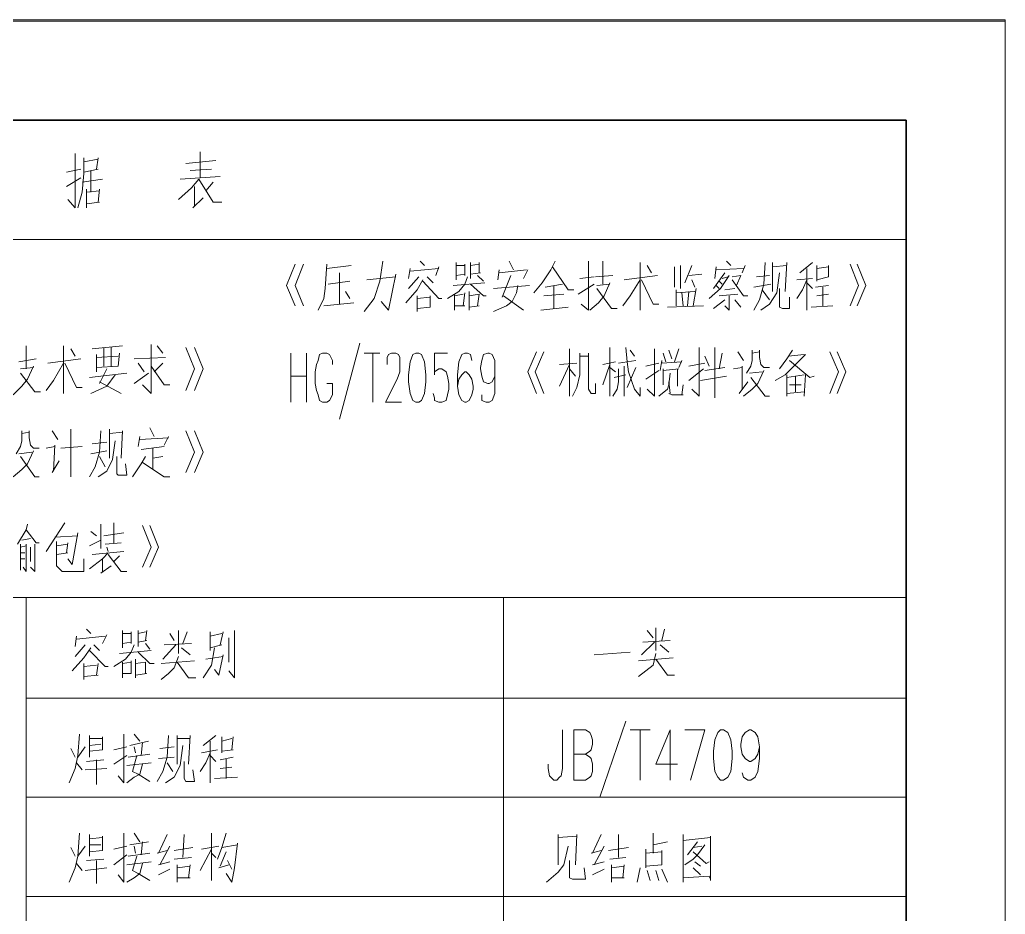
# Model space of a CAD drawing. Header units: inches. Extents: x -244 to 17, y 0 to 370.
# Drawn here: x -26.06 to 17.47, y 330.37 to 369.9 of the extents above; entities that cross this region are included whole.
import ezdxf

# ---------------------------------------------------------------- set-up
doc = ezdxf.new("R2010")
doc.units = ezdxf.units.IN
doc.header["$MEASUREMENT"] = 0
doc.layers.add('图层 1', color=7, linetype='Continuous')

# ---------------------------------------------------------------- blocks, each defined once
blk = doc.blocks.new('block 2')
at = {"layer": '图层 1', "lineweight": 0}
blk.add_lwpolyline([(20.383, 3.175), (390.017, 3.175), (390.017, 264.541), (20.383, 264.541)], dxfattribs=at)
at = {"layer": '图层 1', "color": 7, "lineweight": 13, "true_color": 0xffffff}
for points in [[(20.383, 264.478), (20.383, 3.175), (389.954, 3.175), (389.954, 264.478), (20.383, 264.478)], [(364.49, 86.741), (364.49, 7.556)], [(380.302, 86.741), (380.302, 7.556)], [(366.84, 46.672), (365.697, 46.672)], [(366.205, 46.672), (366.205, 46.482)], [(366.459, 46.672), (366.459, 46.482)], [(366.713, 46.672), (366.776, 46.419)], [(367.729, 46.355), (367.475, 46.419), (366.84, 46.8)], [(367.03, 46.609), (367.094, 46.228)], [(370.967, 46.101), (370.396, 46.355), (370.142, 46.609), (369.824, 46.99)], [(370.713, 46.672), (369.824, 46.038), (369.824, 45.847)], [(371.412, 46.609), (371.158, 46.672), (370.84, 46.863)], [(370.84, 46.736), (370.904, 46.165)], [(371.856, 46.609), (371.412, 46.609)], [(371.729, 46.609), (371.793, 46.291)], [(374.714, 46.101), (374.142, 46.355), (373.825, 46.609), (373.444, 46.99)], [(374.396, 46.672), (373.571, 46.038), (373.571, 45.784)], [(374.587, 46.672), (374.65, 46.101)], [(374.904, 46.736), (375.031, 45.974)], [(364.49, 46.419), (302.832, 46.419)], [(351.282, 46.419), (351.282, 7.556)], [(355.664, 46.419), (355.664, 7.556)], [(360.045, 46.419), (360.045, 7.556)], [(366.84, 46.419), (365.633, 46.419), (365.824, 46.546)], [(366.84, 46.038), (365.633, 46.038), (365.824, 46.228)], [(366.713, 46.228), (366.078, 46.228)], [(367.475, 46.419), (366.903, 45.974)], [(371.856, 46.291), (371.539, 46.291), (371.221, 46.228), (371.094, 46.101), (371.094, 45.847)], [(375.603, 46.419), (374.587, 46.419)], [(366.903, 45.974), (366.903, 45.847)], [(367.792, 44.704), (366.522, 45.529)], [(370.015, 45.275), (370.523, 44.958)], [(371.094, 45.529), (371.158, 45.149)], [(371.856, 45.275), (371.475, 45.022)], [(374.841, 44.768), (374.079, 45.212), (373.634, 45.529)], [(374.841, 45.466), (375.031, 44.006)], [(366.967, 45.085), (365.887, 45.085), (365.633, 44.831), (365.633, 43.878), (366.205, 43.878)], [(366.395, 45.085), (366.459, 44.577)], [(366.776, 45.085), (366.84, 44.577)], [(367.157, 45.149), (367.221, 44.132)], [(371.221, 45.149), (370.078, 45.212)], [(371.094, 44.894), (371.158, 43.942)], [(354.076, 44.069), (353.06, 44.132), (352.552, 44.26), (351.917, 44.513)], [(353.441, 44.45), (353.06, 44.26)], [(358.458, 44.069), (357.505, 44.132), (356.934, 44.26), (356.299, 44.513)], [(357.823, 44.45), (357.442, 44.26)], [(367.348, 44.132), (365.951, 44.387), (366.205, 44.577)], [(366.459, 44.641), (366.903, 44.577)], [(369.824, 44.45), (371.92, 44.45)], [(373.507, 44.768), (375.603, 44.768)], [(373.761, 43.942), (373.761, 44.196), (374.841, 44.704)], [(375.476, 44.45), (375.158, 44.26)], [(382.08, 44.577), (381.699, 44.26), (384.112, 44.26)], [(383.032, 44.006), (382.651, 44.641)], [(383.286, 44.641), (383.413, 44.006)], [(352.743, 44.196), (352.425, 43.942)], [(353.505, 43.815), (353.06, 44.132)], [(357.188, 44.196), (356.87, 43.942)], [(357.886, 43.815), (357.442, 44.132)], [(362.268, 43.561), (361.823, 43.878), (361.252, 44.387)], [(362.395, 43.815), (361.887, 44.26)], [(362.776, 44.196), (362.331, 44.26)], [(362.649, 44.196), (362.776, 42.926)], [(383.921, 43.878), (383.223, 43.878), (382.397, 43.942), (381.699, 44.132)], [(352.425, 43.815), (352.552, 42.863)], [(352.87, 43.751), (352.933, 42.99)], [(354.013, 43.625), (353.06, 43.625)], [(353.949, 43.053), (353.314, 43.053), (353.251, 43.625)], [(353.568, 43.625), (353.568, 43.116)], [(353.822, 43.625), (353.886, 43.053)], [(356.87, 43.815), (356.934, 42.863)], [(357.251, 43.751), (357.315, 42.99)], [(358.394, 43.625), (357.442, 43.625)], [(358.331, 43.053), (357.759, 43.053), (357.696, 43.625)], [(357.95, 43.625), (358.013, 43.116)], [(358.267, 43.625), (358.267, 43.053)], [(361.569, 43.878), (360.871, 43.878)], [(361.061, 43.244), (360.998, 43.878)], [(361.442, 43.878), (361.506, 43.307)], [(362.141, 43.625), (361.442, 42.926), (361.442, 42.799)], [(363.093, 43.751), (362.903, 43.561)], [(366.459, 42.799), (366.205, 43.053), (365.76, 43.625)], [(366.776, 43.625), (367.03, 43.116)], [(367.411, 43.561), (367.221, 43.307)], [(371.856, 43.116), (370.904, 43.18), (370.269, 43.371), (369.824, 43.625)], [(370.967, 42.863), (370.84, 43.561)], [(374.333, 42.482), (373.825, 42.863), (373.507, 43.561)], [(374.206, 43.625), (374.396, 41.974)], [(382.524, 43.751), (381.699, 43.751)], [(381.889, 43.751), (381.953, 43.18)], [(382.461, 43.18), (382.397, 43.751)], [(383.35, 43.561), (382.397, 43.561)], [(382.842, 43.942), (382.969, 43.053)], [(383.413, 43.244), (383.286, 43.878)], [(383.858, 43.244), (383.731, 43.878)], [(352.87, 43.307), (351.854, 43.307)], [(357.315, 43.307), (356.235, 43.307)], [(361.569, 43.244), (361.061, 43.307)], [(362.395, 43.434), (362.141, 43.18)], [(365.57, 43.116), (365.887, 42.672)], [(366.395, 43.497), (366.522, 42.1)], [(367.729, 43.116), (366.649, 43.116)], [(371.412, 42.482), (370.586, 42.609), (370.078, 42.863), (369.824, 43.244)], [(370.713, 43.18), (370.269, 42.926)], [(371.285, 43.497), (371.348, 42.863)], [(374.015, 43.18), (373.507, 42.228)], [(374.587, 42.863), (373.952, 43.18)], [(375.222, 43.307), (374.46, 43.307)], [(374.65, 43.307), (374.714, 42.354), (375.285, 42.291)], [(375.095, 43.307), (375.158, 42.354)], [(375.476, 43.497), (375.603, 42.164)], [(381.953, 43.244), (382.524, 43.18)], [(383.413, 43.307), (383.921, 43.244)], [(362.839, 42.863), (362.458, 43.053)], [(366.205, 43.053), (365.633, 43.053)], [(366.395, 42.799), (365.633, 42.228), (365.633, 41.974)], [(366.713, 42.863), (366.522, 42.799)], [(366.84, 42.926), (366.903, 42.228)], [(367.221, 42.99), (367.348, 42.1)], [(371.92, 42.735), (370.65, 42.735)], [(371.793, 42.164), (371.729, 42.735)], [(374.714, 42.99), (375.539, 42.99)], [(375.539, 42.672), (374.714, 42.672)], [(354.076, 42.1), (351.917, 42.1), (352.235, 42.354)], [(352.679, 42.545), (353.124, 41.974)], [(353.505, 41.974), (353.378, 42.545)], [(358.458, 42.1), (356.299, 42.1), (356.616, 42.354)], [(357.124, 42.545), (357.505, 41.974)], [(357.886, 41.974), (357.759, 42.545)], [(362.395, 41.656), (362.077, 41.783), (361.76, 42.037), (361.442, 42.545)], [(362.014, 42.291), (362.141, 40.894)], [(366.332, 42.291), (366.078, 42.545)], [(367.792, 42.545), (366.903, 42.545)], [(370.713, 42.418), (369.951, 42.418), (369.888, 42.354), (369.888, 41.974), (370.396, 42.037)], [(370.65, 42.228), (371.856, 42.164)], [(352.743, 41.275), (352.298, 41.402), (352.108, 41.656), (351.917, 41.974)], [(352.679, 41.974), (352.806, 40.894)], [(353.187, 40.957), (353.06, 41.91)], [(353.568, 41.847), (353.695, 41.021)], [(357.124, 41.275), (356.68, 41.402), (356.553, 41.656), (356.299, 41.974)], [(357.061, 41.974), (357.188, 40.894)], [(357.569, 40.957), (357.442, 41.91)], [(357.95, 41.847), (358.14, 41.021)], [(361.633, 42.164), (360.934, 42.164)], [(361.125, 42.164), (361.125, 41.783), (361.696, 41.783)], [(361.569, 42.164), (361.633, 41.783)], [(363.03, 42.164), (362.268, 42.164)], [(362.522, 41.783), (362.458, 42.164)], [(362.903, 42.164), (362.903, 41.783)], [(352.298, 41.466), (351.981, 40.957)], [(352.298, 41.466), (352.425, 41.719)], [(353.06, 41.529), (352.425, 41.719)], [(353.187, 41.593), (353.505, 41.656)], [(354.076, 41.656), (353.695, 41.402)], [(356.68, 41.466), (356.362, 40.957)], [(356.68, 41.466), (356.807, 41.719)], [(357.505, 41.529), (356.807, 41.719)], [(357.632, 41.593), (357.886, 41.656)], [(358.458, 41.656), (358.14, 41.402)], [(360.934, 41.593), (361.76, 41.593)], [(361.061, 41.593), (361.125, 41.085)], [(361.125, 41.148), (361.633, 41.148), (361.569, 41.593)], [(362.077, 41.466), (361.569, 40.957), (361.569, 40.767)], [(362.331, 41.466), (363.03, 41.466)], [(362.966, 41.783), (362.458, 41.783)], [(362.522, 41.466), (362.585, 41.085)], [(362.903, 41.466), (362.966, 41.148)], [(370.713, 41.148), (370.396, 41.338), (369.824, 41.719)], [(371.602, 41.402), (371.158, 41.466)], [(371.475, 41.402), (371.539, 40.132)], [(373.952, 41.656), (374.396, 41.021)], [(374.46, 41.212), (374.841, 41.466)], [(375.031, 41.656), (375.095, 40.259)], [(353.695, 41.275), (353.124, 41.338)], [(358.077, 41.275), (357.505, 41.338)], [(362.458, 41.148), (362.204, 40.957)], [(363.03, 41.085), (362.585, 41.148)], [(365.824, 41.275), (366.713, 40.894)], [(365.824, 40.957), (366.713, 40.576)], [(367.665, 41.275), (366.713, 40.894)], [(367.665, 40.957), (366.713, 40.576)], [(370.459, 41.275), (369.824, 40.322), (369.824, 40.069)], [(371.031, 41.338), (371.158, 40.322)], [(371.983, 40.957), (371.602, 40.767)], [(375.666, 40.894), (373.507, 40.894), (373.888, 41.275)], [(352.235, 40.576), (352.489, 40.069)], [(352.806, 40.069), (352.679, 40.576)], [(353.505, 40.069), (352.679, 40.513)], [(353.187, 40.64), (353.314, 40.196)], [(354.013, 40.196), (353.187, 40.576)], [(358.394, 40.132), (357.442, 40.196), (356.807, 40.386), (356.362, 40.64)], [(357.442, 39.878), (357.378, 40.576)], [(357.823, 40.513), (357.886, 39.878)], [(371.094, 40.831), (370.142, 40.831)], [(370.65, 40.831), (370.713, 40.386)], [(374.714, 40.894), (373.888, 40.322), (373.888, 40.069)], [(374.841, 40.386), (374.46, 40.767)], [(375.603, 40.64), (375.285, 40.386)], [(357.95, 39.497), (357.061, 39.624), (356.553, 39.878), (356.299, 40.259)], [(357.188, 40.196), (356.807, 39.941)], [(361.125, 40.132), (360.871, 40.45)], [(361.887, 39.688), (361.379, 39.878), (361.125, 40.132)], [(361.696, 38.989), (361.569, 40.45)], [(362.395, 39.815), (361.76, 40.386)], [(362.395, 40.322), (362.458, 39.116)], [(362.903, 40.069), (362.585, 39.878)], [(371.602, 40.132), (371.221, 40.322)], [(351.917, 39.751), (352.679, 39.751)], [(352.108, 39.179), (352.108, 39.751)], [(352.552, 39.751), (352.616, 39.179)], [(352.933, 39.878), (352.997, 39.116)], [(353.441, 39.053), (353.314, 39.878)], [(358.394, 39.751), (357.124, 39.751)], [(358.267, 39.179), (358.267, 39.751)], [(361.633, 39.751), (360.934, 39.243), (360.934, 38.925)], [(363.03, 39.688), (362.014, 39.688)], [(382.969, 38.799), (382.588, 39.116), (382.08, 39.688)], [(383.096, 37.846), (382.969, 39.624)], [(352.108, 39.243), (352.679, 39.179)], [(354.013, 39.434), (352.997, 39.497)], [(357.251, 39.434), (356.489, 39.434), (356.362, 39.37), (356.362, 38.989), (356.87, 39.053)], [(357.124, 39.243), (358.394, 39.179)], [(362.268, 39.56), (361.95, 39.179)], [(362.966, 39.306), (362.458, 39.497)], [(370.015, 39.37), (370.904, 38.989)], [(371.856, 39.37), (370.904, 38.989)], [(373.634, 39.37), (374.587, 38.989)], [(375.539, 39.37), (374.587, 38.989)], [(383.35, 39.179), (383.413, 38.227)], [(383.667, 39.37), (383.794, 38.037)], [(370.015, 38.989), (370.904, 38.608)], [(371.856, 38.989), (370.904, 38.608)], [(373.634, 38.989), (374.587, 38.608)], [(375.539, 38.989), (374.587, 38.608)], [(381.699, 39.053), (382.143, 38.608)], [(382.651, 38.989), (381.762, 38.989)], [(382.969, 38.799), (381.953, 38.163), (381.953, 37.782)], [(352.425, 38.735), (353.378, 38.227)], [(353.505, 37.91), (353.378, 38.672)], [(357.632, 38.291), (357.188, 38.481), (356.807, 38.735)], [(357.632, 38.672), (357.759, 37.973)], [(358.394, 38.037), (357.95, 38.608)], [(361.506, 38.227), (360.934, 38.608)], [(361.76, 38.481), (361.887, 37.719)], [(382.842, 38.163), (382.461, 38.481)], [(384.175, 38.735), (383.032, 38.735)], [(354.076, 38.227), (351.981, 38.227)], [(352.679, 37.465), (352.552, 37.91)], [(352.933, 37.973), (353.441, 37.782), (354.076, 37.592)], [(353.187, 38.227), (352.997, 38.037)], [(358.14, 38.291), (356.299, 38.291)], [(356.553, 37.084), (356.489, 38.1)], [(357.505, 38.291), (357.251, 38.037)], [(361.061, 37.91), (361.315, 38.1)], [(361.95, 37.719), (361.061, 37.91)], [(362.268, 38.1), (361.506, 38.227)], [(362.966, 38.291), (362.141, 38.291)], [(362.268, 38.291), (362.395, 37.782)], [(362.776, 38.291), (362.903, 37.782)], [(353.632, 37.084), (352.552, 37.211), (351.917, 37.338), (352.298, 37.592)], [(352.489, 37.338), (352.87, 37.528)], [(352.616, 37.846), (353.251, 37.592)], [(353.441, 37.782), (353.568, 37.084)], [(357.378, 37.592), (356.489, 37.592)], [(356.934, 37.846), (356.997, 37.338)], [(357.315, 37.846), (357.442, 37.275)], [(358.331, 37.782), (357.632, 37.782)], [(357.759, 37.275), (357.696, 37.782)], [(358.14, 37.782), (358.267, 37.338)], [(363.03, 37.211), (361.125, 37.211), (360.934, 37.211), (361.252, 37.465)], [(362.712, 37.465), (361.633, 37.465)], [(362.966, 37.719), (362.395, 37.846)], [(358.331, 37.275), (357.759, 37.338)], [(377.381, 34.544), (378.27, 34.925), (379.222, 34.544)], [(375.285, 34.735), (373.126, 34.735)], [(374.269, 34.735), (374.269, 34.036)], [(377.381, 34.163), (378.27, 34.544), (379.222, 34.163)], [(375.285, 34.036), (373.126, 34.036)], [(374.777, 32.893), (374.968, 32.893), (375.222, 33.02), (375.285, 33.147), (375.285, 33.338), (375.222, 33.465), (374.968, 33.528), (374.777, 33.591), (374.46, 33.655), (373.952, 33.655), (373.634, 33.591), (373.444, 33.528), (373.19, 33.465), (373.126, 33.338), (373.126, 33.147), (373.19, 33.02), (373.444, 32.893), (373.634, 32.893), (373.952, 32.893), (373.952, 33.147)], [(379.222, 33.147), (378.143, 33.21), (377.698, 33.274), (377.19, 33.528)], [(377.381, 33.274), (377.508, 31.941)], [(378.333, 33.084), (378.46, 32.131)], [(379.032, 33.147), (379.159, 32.068)], [(375.73, 31.687), (372.364, 32.575)], [(377.444, 32.575), (378.841, 32.575)], [(378.016, 32.322), (377.698, 32.131)], [(375.285, 31.496), (375.285, 30.797)], [(379.349, 30.671), (378.46, 30.797), (377.698, 31.051), (377.127, 31.496)], [(378.524, 31.369), (378.651, 30.099)], [(375.285, 31.115), (373.126, 31.115)], [(374.777, 30.48), (374.904, 30.48), (375.095, 30.48), (375.222, 30.416), (375.285, 30.29), (375.285, 30.099), (375.222, 29.972), (375.095, 29.909), (374.904, 29.909), (374.65, 29.909), (374.46, 29.909), (374.142, 30.035), (373.126, 30.544), (373.126, 29.845)], [(378.778, 30.099), (377.19, 30.416), (377.571, 30.734)], [(378.524, 28.893), (378.079, 29.147), (377.508, 29.654)], [(375.285, 29.21), (375.222, 29.337), (374.904, 29.464), (374.333, 29.528), (374.015, 29.528), (373.507, 29.464), (373.19, 29.337), (373.126, 29.21), (373.126, 29.083), (373.19, 28.956), (373.507, 28.829), (374.015, 28.766), (374.333, 28.766), (374.904, 28.829), (375.222, 28.956), (375.285, 29.083), (375.285, 29.21)], [(378.651, 29.083), (378.143, 29.528)], [(379.032, 29.464), (378.587, 29.528)], [(378.905, 29.464), (379.032, 28.194)], [(377.825, 29.147), (377.127, 29.147)], [(377.825, 28.575), (377.317, 28.575), (377.254, 29.147)], [(377.698, 29.147), (377.762, 28.575)], [(378.46, 28.893), (377.698, 28.194), (377.698, 28.067)], [(379.349, 29.019), (379.159, 28.829)], [(375.285, 27.813), (375.285, 28.385), (374.333, 28.385), (374.46, 28.385), (374.587, 28.194), (374.587, 28.067), (374.46, 27.876), (374.269, 27.813), (373.952, 27.75), (373.698, 27.75), (373.444, 27.813), (373.19, 27.876), (373.126, 28.067), (373.126, 28.194), (373.19, 28.385), (373.317, 28.385), (373.507, 28.448)], [(378.651, 28.702), (378.397, 28.448)], [(379.095, 28.194), (378.714, 28.321)], [(377.889, 27.496), (377.19, 27.496)], [(377.381, 27.496), (377.381, 27.051)], [(378.651, 26.924), (378.333, 27.051), (378.016, 27.305), (377.698, 27.813)], [(377.825, 27.496), (377.889, 27.115)], [(378.27, 27.559), (378.397, 26.162)], [(379.286, 27.432), (378.524, 27.432)], [(378.778, 27.051), (378.714, 27.432)], [(379.159, 27.432), (379.159, 27.051)], [(374.968, 26.734), (375.222, 26.797), (375.285, 26.924), (375.285, 27.051), (375.222, 27.178), (374.904, 27.305), (374.333, 27.369), (373.825, 27.369), (373.444, 27.305), (373.19, 27.178), (373.126, 27.051), (373.126, 26.988), (373.19, 26.86), (373.444, 26.734), (373.698, 26.67), (373.825, 26.67), (374.142, 26.734), (374.333, 26.86), (374.46, 26.988), (374.46, 27.051), (374.333, 27.178), (374.142, 27.305), (373.825, 27.369)], [(377.952, 27.051), (377.381, 27.115)], [(379.222, 27.051), (378.714, 27.051)], [(377.19, 26.86), (378.016, 26.86)], [(377.317, 26.86), (377.381, 26.416)], [(377.381, 26.479), (377.889, 26.416), (377.825, 26.86)], [(378.333, 26.797), (377.825, 26.225), (377.825, 26.099)], [(378.587, 26.797), (379.286, 26.797)], [(378.778, 26.797), (378.841, 26.353)], [(379.159, 26.797), (379.222, 26.416)], [(374.587, 25.718), (374.269, 25.718), (374.015, 25.844), (373.952, 25.972), (373.952, 26.035), (374.015, 26.225), (374.269, 26.289), (374.587, 26.353), (374.65, 26.353), (374.968, 26.289), (375.222, 26.225), (375.285, 26.035), (375.285, 25.972), (375.222, 25.844), (374.968, 25.718), (374.587, 25.718), (374.015, 25.718), (373.507, 25.718), (373.19, 25.844), (373.126, 25.972), (373.126, 26.099), (373.19, 26.289), (373.444, 26.289)], [(378.714, 26.479), (378.46, 26.225)], [(379.286, 26.416), (378.841, 26.416)], [(378.27, 24.701), (377.952, 24.765), (377.571, 24.956), (377.381, 25.21), (377.127, 25.781)], [(378.27, 24.194), (378.143, 25.781)], [(364.49, 25.337), (302.832, 25.337)], [(377.825, 25.337), (377.19, 24.447)], [(378.714, 25.019), (377.762, 25.4)], [(378.968, 25.527), (378.524, 25.591)], [(378.841, 25.527), (378.968, 24.321)], [(379.349, 25.082), (378.968, 24.892)], [(378.968, 24.257), (378.587, 24.447)], [(373.507, 23.876), (374.46, 24.257), (375.349, 23.876)], [(379.349, 23.05), (378.968, 23.241), (378.397, 23.622), (377.952, 24.003)], [(373.507, 23.559), (374.46, 23.94), (375.349, 23.559)], [(377.19, 23.685), (377.317, 22.479)], [(377.825, 23.559), (377.889, 22.669)], [(353.505, 22.479), (352.679, 22.669), (352.362, 22.924), (351.917, 23.431)], [(358.648, 22.733), (356.934, 22.733), (356.616, 22.797), (356.553, 22.86), (356.426, 22.987), (356.426, 23.114), (356.553, 23.241), (356.616, 23.304), (356.934, 23.368), (357.124, 23.368)], [(377.254, 23.114), (378.27, 23.114)], [(379.095, 23.178), (378.079, 22.479), (378.079, 22.225)], [(378.206, 23.495), (378.333, 22.733)], [(354.013, 22.924), (352.679, 22.924)], [(353.949, 22.098), (353.886, 22.924)], [(373.825, 22.86), (374.777, 22.416)], [(374.841, 22.098), (374.777, 22.86)], [(352.87, 22.416), (352.108, 22.416), (352.044, 22.288), (352.044, 21.717), (352.552, 21.781)], [(357.569, 21.717), (357.442, 21.526), (357.378, 21.463), (357.124, 21.4), (356.807, 21.4), (356.616, 21.463), (356.553, 21.526), (356.426, 21.717), (356.426, 22.225), (358.648, 22.225), (358.648, 21.717), (358.521, 21.526), (358.394, 21.463), (358.204, 21.4), (358.013, 21.4), (357.759, 21.463), (357.696, 21.526), (357.569, 21.717), (357.569, 22.225)], [(373.38, 22.416), (375.476, 22.416)], [(373.38, 22.288), (373.761, 22.098), (374.333, 21.971), (375.285, 21.971)], [(374.269, 22.162), (374.587, 22.416)], [(352.679, 22.162), (354.013, 22.098)], [(375.158, 21.59), (375.158, 21.971)], [(379.349, 21.59), (377.19, 21.59), (377.444, 21.907)], [(377.889, 22.035), (378.333, 21.336)], [(378.587, 21.971), (378.651, 21.336)], [(352.235, 21.4), (352.489, 20.891)], [(352.806, 20.891), (352.679, 21.4)], [(353.505, 20.891), (352.679, 21.336)], [(353.187, 21.463), (353.314, 21.019)], [(354.013, 21.019), (353.187, 21.4)], [(361.95, 21.336), (362.077, 19.749)], [(373.952, 21.272), (373.507, 21.272), (373.507, 21.463), (373.698, 21.59), (375.285, 21.59)], [(378.397, 20.638), (377.825, 20.891), (377.508, 21.146), (377.19, 21.526)], [(359.029, 19.939), (355.664, 21.082)], [(374.777, 20.638), (373.888, 20.955)], [(374.777, 20.955), (374.904, 20.384)], [(378.143, 21.209), (377.254, 20.574), (377.254, 20.32)], [(378.27, 21.209), (378.333, 20.638)], [(379.349, 20.955), (378.333, 20.955)], [(378.651, 21.272), (378.714, 20.51)], [(351.917, 20.574), (352.679, 20.574)], [(352.108, 20.003), (352.108, 20.574)], [(352.552, 20.574), (352.616, 20.003)], [(352.933, 20.638), (352.997, 19.939)], [(353.441, 19.812), (353.314, 20.701)], [(375.539, 20.638), (373.38, 20.638)], [(374.587, 20.256), (374.015, 20.256), (373.698, 20.32), (373.38, 20.51)], [(374.65, 20.638), (374.46, 20.384)], [(352.108, 20.066), (352.679, 20.003)], [(354.013, 20.256), (352.997, 20.256)], [(374.206, 20.447), (374.333, 19.939)], [(374.841, 20.256), (374.968, 19.494)], [(378.524, 19.304), (377.825, 19.749), (377.381, 20.066)], [(358.648, 19.749), (358.648, 18.859)], [(374.714, 20.003), (373.38, 20.003)], [(375.539, 19.939), (374.904, 19.875), (374.46, 19.812), (373.698, 19.558), (373.38, 19.304), (373.761, 19.304)], [(374.65, 19.494), (373.761, 19.875)], [(375.412, 19.749), (375.158, 19.558)], [(378.524, 20.003), (378.714, 18.542)], [(352.552, 19.304), (351.917, 19.431)], [(358.648, 19.304), (356.426, 19.304)], [(361.252, 19.05), (360.998, 19.368)], [(361.823, 17.844), (361.696, 19.368)], [(362.522, 18.669), (361.95, 19.241)], [(362.522, 19.177), (362.585, 17.971)], [(377.19, 19.304), (379.286, 19.304)], [(377.444, 18.478), (377.444, 18.732), (378.524, 19.241)], [(352.425, 18.987), (351.981, 18.859)], [(353.378, 19.05), (352.552, 19.05)], [(352.616, 19.05), (352.679, 18.351), (353.314, 18.351)], [(353.251, 18.351), (353.187, 19.05)], [(353.187, 18.732), (354.076, 18.732)], [(353.568, 18.732), (353.695, 18.097)], [(362.014, 18.606), (361.506, 18.732), (361.252, 19.05)], [(363.03, 18.987), (362.712, 18.732)], [(375.476, 18.669), (373.38, 18.669), (373.698, 18.987)], [(374.142, 19.05), (374.523, 18.478)], [(374.714, 19.05), (374.841, 18.478)], [(379.159, 18.987), (378.841, 18.796)], [(352.489, 18.351), (351.917, 18.097)], [(352.425, 18.606), (351.981, 18.478)], [(356.426, 17.971), (358.648, 17.971), (357.124, 18.606), (357.124, 17.653)], [(361.76, 18.606), (361.061, 18.097), (361.061, 17.78)], [(362.395, 18.415), (362.077, 18.034)], [(363.157, 18.606), (362.141, 18.606)], [(363.093, 18.225), (362.585, 18.351)], [(373.38, 18.478), (373.698, 18.097), (373.888, 18.034), (374.396, 17.971)], [(374.587, 18.288), (373.888, 18.288)], [(374.968, 18.351), (374.523, 18.415)], [(374.523, 18.288), (374.587, 17.59)], [(374.904, 17.463), (374.841, 18.351), (374.904, 18.351)], [(375.285, 18.288), (374.904, 18.161)], [(373.444, 17.399), (373.444, 17.907), (373.507, 18.034)], [(374.015, 18.034), (373.507, 17.971)], [(375.412, 18.034), (375.031, 17.907)], [(377.317, 18.097), (377.381, 16.51)], [(373.444, 17.463), (373.888, 17.399)], [(374.587, 17.653), (373.825, 17.653)], [(374.968, 17.463), (374.65, 17.59)], [(375.476, 17.59), (374.904, 17.78)], [(378.079, 17.716), (377.381, 17.716)], [(377.952, 17.463), (377.381, 17.399)], [(378.016, 16.891), (377.952, 17.716)], [(379.159, 17.526), (378.143, 17.526)], [(379.095, 17.78), (378.206, 17.78)], [(354.013, 17.399), (351.917, 17.399)], [(353.949, 17.399), (352.044, 17.399)], [(352.108, 17.399), (352.171, 16.256)], [(352.679, 17.335), (352.933, 16.954), (353.124, 16.764), (353.568, 16.447)], [(353.695, 16.764), (353.124, 17.209)], [(353.886, 16.193), (353.759, 17.399)], [(356.426, 17.081), (358.648, 16.447), (358.648, 17.335)], [(373.698, 17.018), (373.38, 16.7), (375.539, 16.7)], [(374.079, 17.145), (374.587, 16.51)], [(374.841, 16.447), (374.714, 17.145)], [(378.016, 17.145), (377.381, 17.209)], [(378.524, 17.018), (378.206, 16.891)], [(379.159, 17.018), (378.397, 17.335)], [(378.714, 17.145), (378.778, 16.574)], [(352.552, 16.954), (352.235, 16.637)], [(352.806, 16.891), (352.616, 16.637)], [(353.251, 16.954), (352.743, 16.383), (352.806, 16.256)], [(353.441, 16.954), (353.505, 16.574)], [(374.079, 16.637), (374.269, 15.494)], [(377.381, 16.954), (378.143, 16.828)], [(353.949, 16.193), (352.044, 16.193), (351.981, 16.193)], [(352.044, 16.193), (352.171, 16.256)], [(374.523, 16.447), (374.65, 15.557)], [(375.158, 16.447), (374.714, 16.256)], [(378.714, 15.367), (378.143, 15.748), (377.698, 16.256)], [(358.648, 15.748), (358.521, 15.875), (358.204, 16.002), (357.696, 16.066), (357.378, 16.066), (356.807, 16.002), (356.553, 15.875), (356.426, 15.748), (356.426, 15.621), (356.553, 15.431), (356.807, 15.303), (357.378, 15.24), (357.696, 15.24), (358.204, 15.303), (358.521, 15.431), (358.648, 15.621), (358.648, 15.748)], [(375.539, 16.002), (373.317, 16.002)], [(374.587, 15.812), (375.285, 15.684)], [(377.635, 15.557), (377.254, 16.066)], [(377.825, 15.812), (377.889, 14.986)], [(378.841, 15.557), (378.143, 16.066)], [(378.27, 15.938), (378.143, 15.812)], [(378.46, 15.812), (378.333, 15.684)], [(379.095, 15.938), (378.587, 16.002)], [(378.587, 15.684), (378.651, 15.431)], [(378.968, 15.938), (379.032, 14.732)], [(377.825, 15.367), (377.19, 15.367), (377.381, 15.557)], [(378.524, 15.24), (377.825, 14.732), (377.825, 14.541)], [(378.079, 15.557), (378.143, 15.113)], [(378.651, 15.24), (378.714, 14.859)], [(379.349, 15.494), (379.159, 15.303)], [(357.886, 14.034), (357.569, 14.097), (357.378, 14.224), (357.251, 14.415), (357.251, 14.478), (357.378, 14.669), (357.569, 14.796), (357.886, 14.859), (358.013, 14.859), (358.331, 14.796), (358.521, 14.669), (358.648, 14.478), (358.648, 14.415), (358.521, 14.224), (358.331, 14.097), (357.886, 14.034), (357.378, 14.034), (356.807, 14.097), (356.553, 14.224), (356.426, 14.415), (356.426, 14.541), (356.553, 14.732), (356.743, 14.796)], [(374.015, 14.541), (373.507, 14.922)], [(374.65, 14.796), (374.587, 15.176)], [(375.349, 14.986), (374.968, 14.732)], [(377.635, 15.113), (377.317, 14.859)], [(378.714, 14.859), (378.27, 15.05)], [(374.523, 13.843), (373.952, 14.097), (373.698, 14.351), (373.38, 14.732)], [(374.206, 14.415), (373.38, 13.779), (373.38, 13.589)], [(373.698, 14.796), (374.714, 14.796)], [(374.968, 14.351), (374.714, 14.415), (374.396, 14.605)], [(374.396, 14.478), (374.46, 13.906)], [(378.841, 14.796), (379.159, 14.669)], [(375.412, 14.034), (375.095, 14.034), (374.777, 13.97), (374.65, 13.843), (374.65, 13.589)], [(375.412, 14.351), (374.968, 14.351)], [(375.285, 14.351), (375.349, 14.034)], [(379.286, 13.779), (378.333, 13.843), (377.635, 14.034), (377.19, 14.288)], [(378.841, 13.144), (377.952, 13.272), (377.444, 13.589), (377.19, 13.97)], [(378.333, 13.525), (378.206, 14.288)], [(378.651, 14.16), (378.714, 13.589)], [(378.079, 13.906), (377.635, 13.589)], [(375.222, 12.001), (374.777, 12.446), (374.333, 12.891), (374.079, 13.335)], [(375.031, 12.827), (374.587, 13.144)], [(378.143, 13.144), (377.317, 13.144), (377.254, 13.018), (377.254, 12.7), (377.762, 12.7)], [(379.286, 13.462), (378.016, 13.462)], [(379.159, 12.827), (379.095, 13.462)], [(374.333, 12.827), (373.38, 12.827)], [(373.571, 12.065), (373.507, 12.827)], [(373.888, 12.7), (373.888, 12.192)], [(374.206, 12.827), (374.333, 12.065)], [(374.968, 12.7), (374.206, 11.811), (374.269, 11.621)], [(375.412, 12.573), (375.031, 12.827)], [(375.158, 12.763), (375.222, 12.065)], [(378.016, 12.891), (379.286, 12.827)], [(374.269, 12.446), (373.571, 12.446)], [(378.524, 11.938), (378.079, 12.128), (377.698, 12.382)], [(378.524, 12.382), (378.587, 11.684)], [(379.286, 11.684), (378.841, 12.256)], [(374.333, 12.001), (373.38, 12.065)], [(379.032, 11.938), (377.19, 11.938)], [(378.397, 11.938), (378.143, 11.684)], [(377.381, 10.795), (377.317, 11.747)], [(377.825, 11.494), (377.889, 10.985)], [(378.206, 11.557), (378.27, 10.985)], [(379.159, 11.494), (378.46, 11.494)], [(379.159, 10.985), (378.651, 10.985), (378.524, 11.494)], [(379.032, 11.494), (379.095, 10.985)], [(373.507, 10.922), (374.46, 10.541)], [(375.349, 10.922), (374.46, 10.541)], [(378.206, 11.24), (377.381, 11.24)], [(373.507, 10.604), (374.46, 10.224)], [(375.349, 10.604), (374.46, 10.224)], [(377.381, 10.033), (378.27, 9.652)], [(379.222, 10.033), (378.27, 9.652)], [(377.381, 9.716), (378.27, 9.334)], [(379.222, 9.716), (378.27, 9.334)]]:
    blk.add_lwpolyline(points, dxfattribs=at)
at = {"layer": '图层 1', "color": 7, "lineweight": 30, "true_color": 0xffffff}
blk.add_lwpolyline([(24.765, 251.333), (24.765, 7.556), (385.572, 7.556), (385.572, 251.333), (24.765, 251.333)], dxfattribs=at)
at = {"layer": '图层 1', "color": 7, "lineweight": 25, "true_color": 0xffffff}
for points in [[(385.572, 86.741), (385.572, 7.556)], [(385.572, 7.556), (271.272, 7.556)]]:
    blk.add_lwpolyline(points, dxfattribs=at)

msp = doc.modelspace()

# ---------------------------------------------------------------- block references
at = {"layer": '图层 1', "rotation": 90}
msp.add_blockref('block 2', (20.648, -20.119), dxfattribs=at)

doc.saveas('drawing.dxf')
